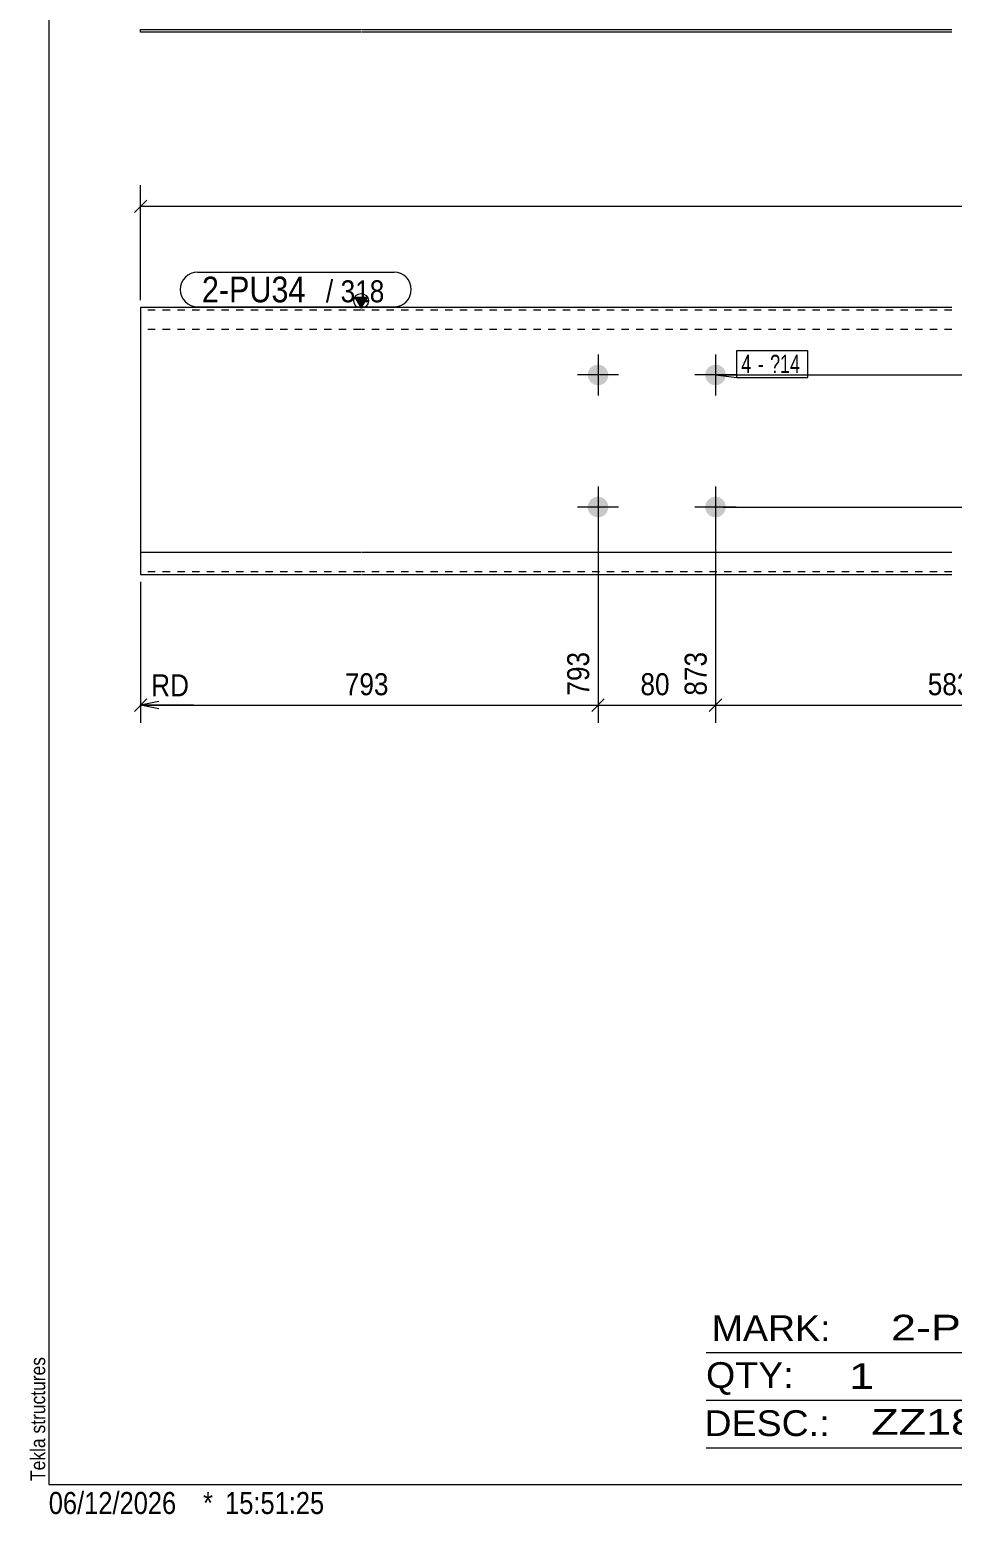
# Model space of a CAD drawing. Header units: millimetres. Extents: x 2 to 579, y 1 to 405.
# Drawn here: x 2.4 to 128, y 1 to 203.3 of the extents above; entities that cross this region are included whole.
import ezdxf

# ---------------------------------------------------------------- set-up
doc = ezdxf.new("R2010")
doc.units = ezdxf.units.MM
doc.linetypes.add('XKITLINE00', pattern=[0])
doc.linetypes.add('XKITLINE01', pattern=[4, 1, -1, 1, -1])
for name, color, linetype, lineweight in [('Bolt', 3, 'Continuous', 0), ('BoltMark', 7, 'Continuous', 0), ('Dimensions', 7, 'Continuous', 0), ('DrawingSheet', 5, 'Continuous', 0), ('OtherObjectType', 7, 'Continuous', 0), ('Part', 2, 'Continuous', 0), ('PartMark', 7, 'Continuous', 0)]:
    doc.layers.add(name, color=color, linetype=linetype, lineweight=lineweight)
doc.styles.add('ARIAL', font='ARIAL.TTF')
doc.styles.add('ARIAL_NARROW', font='ARIALN.TTF')

# ---------------------------------------------------------------- blocks, each defined once
blk = doc.blocks.new('*A1')
at = {"layer": 'Bolt'}
for points in [[(81.19, 156.2), (81.19, 156.17), (81.19, 156.13), (81.19, 156.1), (81.18, 156.06), (81.18, 156.03), (81.17, 156), (81.17, 155.96), (81.16, 155.93), (81.15, 155.9), (81.14, 155.86), (81.13, 155.83), (81.12, 155.8), (81.11, 155.76), (81.1, 155.73), (81.09, 155.7), (81.07, 155.67), (81.06, 155.64), (81.04, 155.61), (81.03, 155.58), (81.01, 155.55), (80.99, 155.52), (80.98, 155.49), (80.96, 155.46), (80.94, 155.43), (80.92, 155.4), (80.9, 155.37), (80.88, 155.35), (80.85, 155.32), (80.83, 155.3), (80.81, 155.27), (80.78, 155.25), (80.76, 155.22), (80.73, 155.2), (80.71, 155.18), (80.68, 155.15), (80.66, 155.13), (80.63, 155.11), (80.6, 155.09), (80.57, 155.07), (80.54, 155.05), (80.51, 155.03), (80.48, 155.02), (80.45, 155), (80.42, 154.99), (80.39, 154.97), (80.36, 154.96), (80.33, 154.94), (80.3, 154.93), (80.27, 154.92), (80.23, 154.91), (80.2, 154.9), (80.17, 154.89), (80.13, 154.88), (80.1, 154.87), (80.07, 154.86), (80.03, 154.86), (80, 154.85), (79.97, 154.85), (79.93, 154.84), (79.9, 154.84), (79.86, 154.84), (79.83, 154.84), (79.79, 154.84), (79.76, 154.84), (79.73, 154.84), (79.69, 154.84), (79.66, 154.84), (79.62, 154.85), (79.59, 154.85), (79.55, 154.86), (79.52, 154.86), (79.49, 154.87), (79.45, 154.88), (79.42, 154.89), (79.39, 154.9), (79.35, 154.91), (79.32, 154.92), (79.29, 154.93), (79.26, 154.94), (79.23, 154.96), (79.2, 154.97), (79.16, 154.99), (79.13, 155), (79.1, 155.02), (79.07, 155.03), (79.04, 155.05), (79.02, 155.07), (78.99, 155.09), (78.96, 155.11), (78.93, 155.13), (78.91, 155.15), (78.88, 155.18), (78.85, 155.2), (78.83, 155.22), (78.8, 155.25), (78.78, 155.27), (78.76, 155.3), (78.73, 155.32), (78.71, 155.35), (78.69, 155.37), (78.67, 155.4), (78.65, 155.43), (78.63, 155.46), (78.61, 155.49), (78.59, 155.52), (78.58, 155.55), (78.56, 155.58), (78.54, 155.61), (78.53, 155.64), (78.51, 155.67), (78.5, 155.7), (78.49, 155.73), (78.48, 155.76), (78.46, 155.8), (78.45, 155.83), (78.44, 155.86), (78.44, 155.9), (78.43, 155.93), (78.42, 155.96), (78.41, 156), (78.41, 156.03), (78.4, 156.06), (78.4, 156.1), (78.4, 156.13), (78.4, 156.17), (78.39, 156.2), (78.39, 156.24), (78.39, 156.27), (78.4, 156.3), (78.4, 156.34), (78.4, 156.37), (78.4, 156.41), (78.41, 156.44), (78.41, 156.48), (78.42, 156.51), (78.43, 156.54), (78.44, 156.58), (78.44, 156.61), (78.45, 156.64), (78.46, 156.67), (78.48, 156.71), (78.49, 156.74), (78.5, 156.77), (78.51, 156.8), (78.53, 156.83), (78.54, 156.87), (78.56, 156.9), (78.58, 156.93), (78.59, 156.96), (78.61, 156.98), (78.63, 157.01), (78.65, 157.04), (78.67, 157.07), (78.69, 157.1), (78.71, 157.12), (78.73, 157.15), (78.76, 157.18), (78.78, 157.2), (78.8, 157.23), (78.83, 157.25), (78.85, 157.27), (78.88, 157.3), (78.91, 157.32), (78.93, 157.34), (78.96, 157.36), (78.99, 157.38), (79.02, 157.4), (79.04, 157.42), (79.07, 157.44), (79.1, 157.45), (79.13, 157.47), (79.16, 157.49), (79.2, 157.5), (79.23, 157.52), (79.26, 157.53), (79.29, 157.54), (79.32, 157.55), (79.35, 157.57), (79.39, 157.58), (79.42, 157.59), (79.45, 157.59), (79.49, 157.6), (79.52, 157.61), (79.55, 157.62), (79.59, 157.62), (79.62, 157.63), (79.66, 157.63), (79.69, 157.63), (79.73, 157.63), (79.76, 157.64), (79.79, 157.64), (79.83, 157.64), (79.86, 157.63), (79.9, 157.63), (79.93, 157.63), (79.97, 157.63), (80, 157.62), (80.03, 157.62), (80.07, 157.61), (80.1, 157.6), (80.13, 157.59), (80.17, 157.59), (80.2, 157.58), (80.23, 157.57), (80.27, 157.55), (80.3, 157.54), (80.33, 157.53), (80.36, 157.52), (80.39, 157.5), (80.42, 157.49), (80.45, 157.47), (80.48, 157.45), (80.51, 157.44), (80.54, 157.42), (80.57, 157.4), (80.6, 157.38), (80.63, 157.36), (80.66, 157.34), (80.68, 157.32), (80.71, 157.3), (80.73, 157.27), (80.76, 157.25), (80.78, 157.23), (80.81, 157.2), (80.83, 157.18), (80.85, 157.15), (80.88, 157.12), (80.9, 157.1), (80.92, 157.07), (80.94, 157.04), (80.96, 157.01), (80.98, 156.98), (80.99, 156.96), (81.01, 156.93), (81.03, 156.9), (81.04, 156.87), (81.06, 156.83), (81.07, 156.8), (81.09, 156.77), (81.1, 156.74), (81.11, 156.71), (81.12, 156.67), (81.13, 156.64), (81.14, 156.61), (81.15, 156.58), (81.16, 156.54), (81.17, 156.51), (81.17, 156.48), (81.18, 156.44), (81.18, 156.41), (81.19, 156.37), (81.19, 156.34), (81.19, 156.3), (81.19, 156.27), (81.19, 156.24)], [(97.19, 156.2), (97.19, 156.17), (97.19, 156.13), (97.19, 156.1), (97.18, 156.06), (97.18, 156.03), (97.17, 156), (97.17, 155.96), (97.16, 155.93), (97.15, 155.9), (97.14, 155.86), (97.13, 155.83), (97.12, 155.8), (97.11, 155.76), (97.1, 155.73), (97.09, 155.7), (97.07, 155.67), (97.06, 155.64), (97.04, 155.61), (97.03, 155.58), (97.01, 155.55), (96.99, 155.52), (96.98, 155.49), (96.96, 155.46), (96.94, 155.43), (96.92, 155.4), (96.9, 155.37), (96.88, 155.35), (96.85, 155.32), (96.83, 155.3), (96.81, 155.27), (96.78, 155.25), (96.76, 155.22), (96.73, 155.2), (96.71, 155.18), (96.68, 155.15), (96.66, 155.13), (96.63, 155.11), (96.6, 155.09), (96.57, 155.07), (96.54, 155.05), (96.51, 155.03), (96.48, 155.02), (96.45, 155), (96.42, 154.99), (96.39, 154.97), (96.36, 154.96), (96.33, 154.94), (96.3, 154.93), (96.27, 154.92), (96.23, 154.91), (96.2, 154.9), (96.17, 154.89), (96.13, 154.88), (96.1, 154.87), (96.07, 154.86), (96.03, 154.86), (96, 154.85), (95.97, 154.85), (95.93, 154.84), (95.9, 154.84), (95.86, 154.84), (95.83, 154.84), (95.79, 154.84), (95.76, 154.84), (95.73, 154.84), (95.69, 154.84), (95.66, 154.84), (95.62, 154.85), (95.59, 154.85), (95.55, 154.86), (95.52, 154.86), (95.49, 154.87), (95.45, 154.88), (95.42, 154.89), (95.39, 154.9), (95.35, 154.91), (95.32, 154.92), (95.29, 154.93), (95.26, 154.94), (95.23, 154.96), (95.2, 154.97), (95.16, 154.99), (95.13, 155), (95.1, 155.02), (95.07, 155.03), (95.04, 155.05), (95.02, 155.07), (94.99, 155.09), (94.96, 155.11), (94.93, 155.13), (94.91, 155.15), (94.88, 155.18), (94.85, 155.2), (94.83, 155.22), (94.8, 155.25), (94.78, 155.27), (94.76, 155.3), (94.73, 155.32), (94.71, 155.35), (94.69, 155.37), (94.67, 155.4), (94.65, 155.43), (94.63, 155.46), (94.61, 155.49), (94.59, 155.52), (94.58, 155.55), (94.56, 155.58), (94.54, 155.61), (94.53, 155.64), (94.51, 155.67), (94.5, 155.7), (94.49, 155.73), (94.48, 155.76), (94.46, 155.8), (94.45, 155.83), (94.44, 155.86), (94.44, 155.9), (94.43, 155.93), (94.42, 155.96), (94.41, 156), (94.41, 156.03), (94.4, 156.06), (94.4, 156.1), (94.4, 156.13), (94.4, 156.17), (94.39, 156.2), (94.39, 156.24), (94.39, 156.27), (94.4, 156.3), (94.4, 156.34), (94.4, 156.37), (94.4, 156.41), (94.41, 156.44), (94.41, 156.48), (94.42, 156.51), (94.43, 156.54), (94.44, 156.58), (94.44, 156.61), (94.45, 156.64), (94.46, 156.67), (94.48, 156.71), (94.49, 156.74), (94.5, 156.77), (94.51, 156.8), (94.53, 156.83), (94.54, 156.87), (94.56, 156.9), (94.58, 156.93), (94.59, 156.96), (94.61, 156.98), (94.63, 157.01), (94.65, 157.04), (94.67, 157.07), (94.69, 157.1), (94.71, 157.12), (94.73, 157.15), (94.76, 157.18), (94.78, 157.2), (94.8, 157.23), (94.83, 157.25), (94.85, 157.27), (94.88, 157.3), (94.91, 157.32), (94.93, 157.34), (94.96, 157.36), (94.99, 157.38), (95.02, 157.4), (95.04, 157.42), (95.07, 157.44), (95.1, 157.45), (95.13, 157.47), (95.16, 157.49), (95.2, 157.5), (95.23, 157.52), (95.26, 157.53), (95.29, 157.54), (95.32, 157.55), (95.35, 157.57), (95.39, 157.58), (95.42, 157.59), (95.45, 157.59), (95.49, 157.6), (95.52, 157.61), (95.55, 157.62), (95.59, 157.62), (95.62, 157.63), (95.66, 157.63), (95.69, 157.63), (95.73, 157.63), (95.76, 157.64), (95.79, 157.64), (95.83, 157.64), (95.86, 157.63), (95.9, 157.63), (95.93, 157.63), (95.97, 157.63), (96, 157.62), (96.03, 157.62), (96.07, 157.61), (96.1, 157.6), (96.13, 157.59), (96.17, 157.59), (96.2, 157.58), (96.23, 157.57), (96.27, 157.55), (96.3, 157.54), (96.33, 157.53), (96.36, 157.52), (96.39, 157.5), (96.42, 157.49), (96.45, 157.47), (96.48, 157.45), (96.51, 157.44), (96.54, 157.42), (96.57, 157.4), (96.6, 157.38), (96.63, 157.36), (96.66, 157.34), (96.68, 157.32), (96.71, 157.3), (96.73, 157.27), (96.76, 157.25), (96.78, 157.23), (96.81, 157.2), (96.83, 157.18), (96.85, 157.15), (96.88, 157.12), (96.9, 157.1), (96.92, 157.07), (96.94, 157.04), (96.96, 157.01), (96.98, 156.98), (96.99, 156.96), (97.01, 156.93), (97.03, 156.9), (97.04, 156.87), (97.06, 156.83), (97.07, 156.8), (97.09, 156.77), (97.1, 156.74), (97.11, 156.71), (97.12, 156.67), (97.13, 156.64), (97.14, 156.61), (97.15, 156.58), (97.16, 156.54), (97.17, 156.51), (97.17, 156.48), (97.18, 156.44), (97.18, 156.41), (97.19, 156.37), (97.19, 156.34), (97.19, 156.3), (97.19, 156.27), (97.19, 156.24)], [(81.19, 138.2), (81.19, 138.17), (81.19, 138.13), (81.19, 138.1), (81.18, 138.06), (81.18, 138.03), (81.17, 138), (81.17, 137.96), (81.16, 137.93), (81.15, 137.9), (81.14, 137.86), (81.13, 137.83), (81.12, 137.8), (81.11, 137.76), (81.1, 137.73), (81.09, 137.7), (81.07, 137.67), (81.06, 137.64), (81.04, 137.61), (81.03, 137.58), (81.01, 137.55), (80.99, 137.52), (80.98, 137.49), (80.96, 137.46), (80.94, 137.43), (80.92, 137.4), (80.9, 137.37), (80.88, 137.35), (80.85, 137.32), (80.83, 137.3), (80.81, 137.27), (80.78, 137.25), (80.76, 137.22), (80.73, 137.2), (80.71, 137.18), (80.68, 137.15), (80.66, 137.13), (80.63, 137.11), (80.6, 137.09), (80.57, 137.07), (80.54, 137.05), (80.51, 137.03), (80.48, 137.02), (80.45, 137), (80.42, 136.99), (80.39, 136.97), (80.36, 136.96), (80.33, 136.94), (80.3, 136.93), (80.27, 136.92), (80.23, 136.91), (80.2, 136.9), (80.17, 136.89), (80.13, 136.88), (80.1, 136.87), (80.07, 136.86), (80.03, 136.86), (80, 136.85), (79.97, 136.85), (79.93, 136.84), (79.9, 136.84), (79.86, 136.84), (79.83, 136.84), (79.79, 136.84), (79.76, 136.84), (79.73, 136.84), (79.69, 136.84), (79.66, 136.84), (79.62, 136.85), (79.59, 136.85), (79.55, 136.86), (79.52, 136.86), (79.49, 136.87), (79.45, 136.88), (79.42, 136.89), (79.39, 136.9), (79.35, 136.91), (79.32, 136.92), (79.29, 136.93), (79.26, 136.94), (79.23, 136.96), (79.2, 136.97), (79.16, 136.99), (79.13, 137), (79.1, 137.02), (79.07, 137.03), (79.04, 137.05), (79.02, 137.07), (78.99, 137.09), (78.96, 137.11), (78.93, 137.13), (78.91, 137.15), (78.88, 137.18), (78.85, 137.2), (78.83, 137.22), (78.8, 137.25), (78.78, 137.27), (78.76, 137.3), (78.73, 137.32), (78.71, 137.35), (78.69, 137.37), (78.67, 137.4), (78.65, 137.43), (78.63, 137.46), (78.61, 137.49), (78.59, 137.52), (78.58, 137.55), (78.56, 137.58), (78.54, 137.61), (78.53, 137.64), (78.51, 137.67), (78.5, 137.7), (78.49, 137.73), (78.48, 137.76), (78.46, 137.8), (78.45, 137.83), (78.44, 137.86), (78.44, 137.9), (78.43, 137.93), (78.42, 137.96), (78.41, 138), (78.41, 138.03), (78.4, 138.06), (78.4, 138.1), (78.4, 138.13), (78.4, 138.17), (78.39, 138.2), (78.39, 138.24), (78.39, 138.27), (78.4, 138.3), (78.4, 138.34), (78.4, 138.37), (78.4, 138.41), (78.41, 138.44), (78.41, 138.48), (78.42, 138.51), (78.43, 138.54), (78.44, 138.58), (78.44, 138.61), (78.45, 138.64), (78.46, 138.67), (78.48, 138.71), (78.49, 138.74), (78.5, 138.77), (78.51, 138.8), (78.53, 138.83), (78.54, 138.87), (78.56, 138.9), (78.58, 138.93), (78.59, 138.96), (78.61, 138.98), (78.63, 139.01), (78.65, 139.04), (78.67, 139.07), (78.69, 139.1), (78.71, 139.12), (78.73, 139.15), (78.76, 139.18), (78.78, 139.2), (78.8, 139.23), (78.83, 139.25), (78.85, 139.27), (78.88, 139.3), (78.91, 139.32), (78.93, 139.34), (78.96, 139.36), (78.99, 139.38), (79.02, 139.4), (79.04, 139.42), (79.07, 139.44), (79.1, 139.45), (79.13, 139.47), (79.16, 139.49), (79.2, 139.5), (79.23, 139.52), (79.26, 139.53), (79.29, 139.54), (79.32, 139.55), (79.35, 139.57), (79.39, 139.58), (79.42, 139.59), (79.45, 139.59), (79.49, 139.6), (79.52, 139.61), (79.55, 139.62), (79.59, 139.62), (79.62, 139.63), (79.66, 139.63), (79.69, 139.63), (79.73, 139.63), (79.76, 139.64), (79.79, 139.64), (79.83, 139.64), (79.86, 139.63), (79.9, 139.63), (79.93, 139.63), (79.97, 139.63), (80, 139.62), (80.03, 139.62), (80.07, 139.61), (80.1, 139.6), (80.13, 139.59), (80.17, 139.59), (80.2, 139.58), (80.23, 139.57), (80.27, 139.55), (80.3, 139.54), (80.33, 139.53), (80.36, 139.52), (80.39, 139.5), (80.42, 139.49), (80.45, 139.47), (80.48, 139.45), (80.51, 139.44), (80.54, 139.42), (80.57, 139.4), (80.6, 139.38), (80.63, 139.36), (80.66, 139.34), (80.68, 139.32), (80.71, 139.3), (80.73, 139.27), (80.76, 139.25), (80.78, 139.23), (80.81, 139.2), (80.83, 139.18), (80.85, 139.15), (80.88, 139.12), (80.9, 139.1), (80.92, 139.07), (80.94, 139.04), (80.96, 139.01), (80.98, 138.98), (80.99, 138.96), (81.01, 138.93), (81.03, 138.9), (81.04, 138.87), (81.06, 138.83), (81.07, 138.8), (81.09, 138.77), (81.1, 138.74), (81.11, 138.71), (81.12, 138.67), (81.13, 138.64), (81.14, 138.61), (81.15, 138.58), (81.16, 138.54), (81.17, 138.51), (81.17, 138.48), (81.18, 138.44), (81.18, 138.41), (81.19, 138.37), (81.19, 138.34), (81.19, 138.3), (81.19, 138.27), (81.19, 138.24)], [(97.19, 138.2), (97.19, 138.17), (97.19, 138.13), (97.19, 138.1), (97.18, 138.06), (97.18, 138.03), (97.17, 138), (97.17, 137.96), (97.16, 137.93), (97.15, 137.9), (97.14, 137.86), (97.13, 137.83), (97.12, 137.8), (97.11, 137.76), (97.1, 137.73), (97.09, 137.7), (97.07, 137.67), (97.06, 137.64), (97.04, 137.61), (97.03, 137.58), (97.01, 137.55), (96.99, 137.52), (96.98, 137.49), (96.96, 137.46), (96.94, 137.43), (96.92, 137.4), (96.9, 137.37), (96.88, 137.35), (96.85, 137.32), (96.83, 137.3), (96.81, 137.27), (96.78, 137.25), (96.76, 137.22), (96.73, 137.2), (96.71, 137.18), (96.68, 137.15), (96.66, 137.13), (96.63, 137.11), (96.6, 137.09), (96.57, 137.07), (96.54, 137.05), (96.51, 137.03), (96.48, 137.02), (96.45, 137), (96.42, 136.99), (96.39, 136.97), (96.36, 136.96), (96.33, 136.94), (96.3, 136.93), (96.27, 136.92), (96.23, 136.91), (96.2, 136.9), (96.17, 136.89), (96.13, 136.88), (96.1, 136.87), (96.07, 136.86), (96.03, 136.86), (96, 136.85), (95.97, 136.85), (95.93, 136.84), (95.9, 136.84), (95.86, 136.84), (95.83, 136.84), (95.79, 136.84), (95.76, 136.84), (95.73, 136.84), (95.69, 136.84), (95.66, 136.84), (95.62, 136.85), (95.59, 136.85), (95.55, 136.86), (95.52, 136.86), (95.49, 136.87), (95.45, 136.88), (95.42, 136.89), (95.39, 136.9), (95.35, 136.91), (95.32, 136.92), (95.29, 136.93), (95.26, 136.94), (95.23, 136.96), (95.2, 136.97), (95.16, 136.99), (95.13, 137), (95.1, 137.02), (95.07, 137.03), (95.04, 137.05), (95.02, 137.07), (94.99, 137.09), (94.96, 137.11), (94.93, 137.13), (94.91, 137.15), (94.88, 137.18), (94.85, 137.2), (94.83, 137.22), (94.8, 137.25), (94.78, 137.27), (94.76, 137.3), (94.73, 137.32), (94.71, 137.35), (94.69, 137.37), (94.67, 137.4), (94.65, 137.43), (94.63, 137.46), (94.61, 137.49), (94.59, 137.52), (94.58, 137.55), (94.56, 137.58), (94.54, 137.61), (94.53, 137.64), (94.51, 137.67), (94.5, 137.7), (94.49, 137.73), (94.48, 137.76), (94.46, 137.8), (94.45, 137.83), (94.44, 137.86), (94.44, 137.9), (94.43, 137.93), (94.42, 137.96), (94.41, 138), (94.41, 138.03), (94.4, 138.06), (94.4, 138.1), (94.4, 138.13), (94.4, 138.17), (94.39, 138.2), (94.39, 138.24), (94.39, 138.27), (94.4, 138.3), (94.4, 138.34), (94.4, 138.37), (94.4, 138.41), (94.41, 138.44), (94.41, 138.48), (94.42, 138.51), (94.43, 138.54), (94.44, 138.58), (94.44, 138.61), (94.45, 138.64), (94.46, 138.67), (94.48, 138.71), (94.49, 138.74), (94.5, 138.77), (94.51, 138.8), (94.53, 138.83), (94.54, 138.87), (94.56, 138.9), (94.58, 138.93), (94.59, 138.96), (94.61, 138.98), (94.63, 139.01), (94.65, 139.04), (94.67, 139.07), (94.69, 139.1), (94.71, 139.12), (94.73, 139.15), (94.76, 139.18), (94.78, 139.2), (94.8, 139.23), (94.83, 139.25), (94.85, 139.27), (94.88, 139.3), (94.91, 139.32), (94.93, 139.34), (94.96, 139.36), (94.99, 139.38), (95.02, 139.4), (95.04, 139.42), (95.07, 139.44), (95.1, 139.45), (95.13, 139.47), (95.16, 139.49), (95.2, 139.5), (95.23, 139.52), (95.26, 139.53), (95.29, 139.54), (95.32, 139.55), (95.35, 139.57), (95.39, 139.58), (95.42, 139.59), (95.45, 139.59), (95.49, 139.6), (95.52, 139.61), (95.55, 139.62), (95.59, 139.62), (95.62, 139.63), (95.66, 139.63), (95.69, 139.63), (95.73, 139.63), (95.76, 139.64), (95.79, 139.64), (95.83, 139.64), (95.86, 139.63), (95.9, 139.63), (95.93, 139.63), (95.97, 139.63), (96, 139.62), (96.03, 139.62), (96.07, 139.61), (96.1, 139.6), (96.13, 139.59), (96.17, 139.59), (96.2, 139.58), (96.23, 139.57), (96.27, 139.55), (96.3, 139.54), (96.33, 139.53), (96.36, 139.52), (96.39, 139.5), (96.42, 139.49), (96.45, 139.47), (96.48, 139.45), (96.51, 139.44), (96.54, 139.42), (96.57, 139.4), (96.6, 139.38), (96.63, 139.36), (96.66, 139.34), (96.68, 139.32), (96.71, 139.3), (96.73, 139.27), (96.76, 139.25), (96.78, 139.23), (96.81, 139.2), (96.83, 139.18), (96.85, 139.15), (96.88, 139.12), (96.9, 139.1), (96.92, 139.07), (96.94, 139.04), (96.96, 139.01), (96.98, 138.98), (96.99, 138.96), (97.01, 138.93), (97.03, 138.9), (97.04, 138.87), (97.06, 138.83), (97.07, 138.8), (97.09, 138.77), (97.1, 138.74), (97.11, 138.71), (97.12, 138.67), (97.13, 138.64), (97.14, 138.61), (97.15, 138.58), (97.16, 138.54), (97.17, 138.51), (97.17, 138.48), (97.18, 138.44), (97.18, 138.41), (97.19, 138.37), (97.19, 138.34), (97.19, 138.3), (97.19, 138.27), (97.19, 138.24)]]:
    blk.add_hatch(color=3, dxfattribs=at).paths.add_polyline_path(points, flags=17)
at = {"layer": 'Bolt', "color": 3, "linetype": 'XKITLINE00', "lineweight": 0}
for p, q in [((79.79, 159.04), (79.79, 153.44)), ((95.79, 159.04), (95.79, 153.44)), ((82.59, 156.24), (76.99, 156.24)), ((98.59, 156.24), (92.99, 156.24)), ((79.79, 141.04), (79.79, 135.44)), ((95.79, 141.04), (95.79, 135.44)), ((82.59, 138.24), (76.99, 138.24)), ((98.59, 138.24), (92.99, 138.24))]:
    blk.add_line(p, q, dxfattribs=at)
blk = doc.blocks.new('*A6')
at = {"layer": 'Part'}
blk.add_hatch(color=2, dxfattribs=at).paths.add_polyline_path([(46.73, 166.84), (48.33, 166.84), (47.53, 165.44)], flags=17)
at = {"layer": 'Part', "color": 2, "linetype": 'XKITLINE00', "lineweight": 0}
for p, q in [((47.53, 165.44), (46.73, 166.84)), ((46.73, 166.84), (48.33, 166.84)), ((48.33, 166.84), (47.53, 165.44)), ((17.5, 165.44), (17.5, 129.04)), ((47.5, 165.44), (17.5, 165.44)), ((127.99, 165.44), (47.6, 165.44)), ((47.5, 132.04), (17.5, 132.04)), ((127.99, 132.04), (47.6, 132.04)), ((17.5, 129.04), (47.5, 129.04)), ((47.6, 129.04), (127.99, 129.04))]:
    blk.add_line(p, q, dxfattribs=at)
at = {"layer": 'Part', "color": 7, "linetype": 'XKITLINE01', "lineweight": 0}
for p, q in [((47.5, 165.08), (17.5, 165.08)), ((127.99, 165.08), (47.6, 165.08)), ((47.5, 162.44), (17.5, 162.44)), ((127.99, 162.44), (47.6, 162.44)), ((47.5, 129.4), (17.5, 129.4)), ((127.99, 129.4), (47.6, 129.4))]:
    blk.add_line(p, q, dxfattribs=at)
at = {"layer": 'Part', "color": 2, "linetype": 'XKITLINE00', "lineweight": 0}
blk.add_circle((47.53, 166.34), 1, dxfattribs=at)
blk = doc.blocks.new('*A12')
at = {"layer": 'Part', "color": 2, "linetype": 'XKITLINE00', "lineweight": 0}
for p, q in [((17.5, 202.94), (17.5, 203.3)), ((17.5, 203.3), (47.5, 203.3)), ((47.5, 202.94), (17.5, 202.94)), ((47.6, 203.3), (127.99, 203.3)), ((127.99, 202.94), (47.6, 202.94))]:
    blk.add_line(p, q, dxfattribs=at)
blk = doc.blocks.new('*A13')
at = {"layer": 'DrawingSheet', "color": 5, "linetype": 'XKITLINE00', "lineweight": 0}
for p, q in [((5, 405), (5, 5)), ((5, 5), (579, 5))]:
    blk.add_line(p, q, dxfattribs=at)
at = {"layer": 'DrawingSheet', "color": 5, "style": 'ARIAL', "width": 0.85}
blk.add_text('Tekla structures', height=2, rotation=90, dxfattribs=at).set_placement((4.5, 5.5))
blk = doc.blocks.new('*A17')
at = {"layer": 'OtherObjectType', "color": 6, "linetype": 'XKITLINE00', "lineweight": 0}
for p, q in [((94.5, 23), (144.5, 23)), ((94.5, 16.5), (144.5, 16.5)), ((94.5, 10), (144.5, 10))]:
    blk.add_line(p, q, dxfattribs=at)
at = {"layer": 'OtherObjectType', "color": 6, "style": 'ARIAL_NARROW'}
for s, width, p in [('MARK:', 1.275, (95.27, 24.58)), ('2-PU34', 1.525501, (119.69, 24.65)), ('QTY:', 1.275, (94.5, 18.19)), ('1', 1.525501, (113.99, 18.05)), ('DESC.:', 1.275, (94.29, 11.63)), ('ZZ182-1.8-15-50', 1.525501, (117, 11.79))]:
    blk.add_text(s, height=3.5, dxfattribs=dict(at, width=width)).set_placement(p)
blk = doc.blocks.new('*A20')
at = {"layer": 'OtherObjectType', "color": 7, "style": 'ARIAL_NARROW', "width": 1.008832}
for s, p in [('06/12/2026', (4.99, 1)), ('*', (26, 1)), ('15:51:25', (29, 1))]:
    blk.add_text(s, height=3, dxfattribs=at).set_placement(p)
blk = doc.blocks.new('*A25')
at = {"layer": 'Dimensions', "color": 7, "linetype": 'XKITLINE00', "lineweight": 0}
for p, q in [((96.79, 156.24), (175.9, 156.24)), ((172.65, 157.08), (174.35, 155.39)), ((173.5, 138.24), (173.5, 156.24)), ((96.79, 138.24), (175.9, 138.24)), ((172.65, 139.08), (174.35, 137.39))]:
    blk.add_line(p, q, dxfattribs=at)
at = {"layer": 'Dimensions', "color": 3}
for p in [(173.5, 156.24), (173.5, 138.24)]:
    blk.add_point(p, dxfattribs=at)
at = {"layer": 'Dimensions', "color": 3, "style": 'ARIAL', "width": 0.85}
blk.add_text('90', height=3, rotation=90.0002, dxfattribs=at).set_placement((172.15, 145.01))
blk = doc.blocks.new('*A26')
at = {"layer": 'Dimensions', "color": 7, "linetype": 'XKITLINE00', "lineweight": 0}
for p, q in [((172.65, 166.28), (174.35, 164.59)), ((161.28, 165.44), (175.9, 165.44)), ((173.5, 156.24), (173.5, 165.44)), ((96.79, 156.24), (175.9, 156.24)), ((172.65, 157.08), (174.35, 155.39))]:
    blk.add_line(p, q, dxfattribs=at)
at = {"layer": 'Dimensions', "color": 3}
for p in [(173.5, 165.44), (173.5, 156.24)]:
    blk.add_point(p, dxfattribs=at)
at = {"layer": 'Dimensions', "color": 3, "style": 'ARIAL', "width": 0.85}
blk.add_text('46', height=3, rotation=90.0002, dxfattribs=at).set_placement((172.15, 158.61))
blk = doc.blocks.new('*A27')
at = {"layer": 'Dimensions', "color": 7, "linetype": 'XKITLINE00', "lineweight": 0}
for p, q in [((18.35, 180.08), (16.65, 178.39)), ((17.5, 166.44), (17.5, 182.09)), ((17.5, 179.24), (442.23, 179.24))]:
    blk.add_line(p, q, dxfattribs=at)
at = {"layer": 'Dimensions', "color": 3}
blk.add_point((17.5, 179.24), dxfattribs=at)
blk = doc.blocks.new('*A28')
at = {"layer": 'Dimensions', "color": 7, "linetype": 'XKITLINE00', "lineweight": 0}
for p, q in [((79.79, 137.24), (79.79, 108.84)), ((17.5, 128.04), (17.5, 108.84)), ((17.5, 128.04), (17.5, 108.84)), ((18.35, 112.08), (16.65, 110.39)), ((20, 111.74), (17.5, 111.24)), ((80.64, 112.08), (78.95, 110.39)), ((17.5, 111.24), (79.79, 111.24)), ((20, 110.74), (17.5, 111.24)), ((24.72, 111.24), (17.5, 111.24))]:
    blk.add_line(p, q, dxfattribs=at)
at = {"layer": 'Dimensions', "color": 3}
for p in [(17.5, 111.24), (79.79, 111.24)]:
    blk.add_point(p, dxfattribs=at)
at = {"layer": 'Dimensions', "color": 7}
blk.add_point((17.5, 111.24), dxfattribs=at)
at = {"layer": 'Dimensions', "color": 3, "style": 'ARIAL', "width": 0.85}
blk.add_text('793', height=3, rotation=90.0002, dxfattribs=at).set_placement((78.59, 112.54))
for s, p in [('RD', (18.94, 112.44)), ('793', (45.31, 112.59))]:
    blk.add_text(s, height=3, dxfattribs=at).set_placement(p)
blk = doc.blocks.new('*A29')
at = {"layer": 'Dimensions', "color": 7, "linetype": 'XKITLINE00', "lineweight": 0}
for p, q in [((79.79, 137.24), (79.79, 108.84)), ((95.79, 137.24), (95.79, 108.84)), ((80.64, 112.08), (78.95, 110.39)), ((96.64, 112.08), (94.95, 110.39)), ((79.79, 111.24), (95.79, 111.24))]:
    blk.add_line(p, q, dxfattribs=at)
at = {"layer": 'Dimensions', "color": 3}
for p in [(79.79, 111.24), (95.79, 111.24)]:
    blk.add_point(p, dxfattribs=at)
at = {"layer": 'Dimensions', "color": 3, "style": 'ARIAL', "width": 0.85}
blk.add_text('873', height=3, rotation=90.0002, dxfattribs=at).set_placement((94.59, 112.54))
blk.add_text('80', height=3, dxfattribs=at).set_placement((85.57, 112.59))
blk = doc.blocks.new('*A30')
at = {"layer": 'Dimensions', "color": 7, "linetype": 'XKITLINE00', "lineweight": 0}
for p, q in [((95.79, 137.24), (95.79, 108.84)), ((160.28, 137.24), (160.28, 108.84)), ((96.64, 112.08), (94.95, 110.39)), ((161.13, 112.08), (159.43, 110.39)), ((95.79, 111.24), (160.28, 111.24))]:
    blk.add_line(p, q, dxfattribs=at)
at = {"layer": 'Dimensions', "color": 3}
for p in [(95.79, 111.24), (160.28, 111.24)]:
    blk.add_point(p, dxfattribs=at)
at = {"layer": 'Dimensions', "color": 3, "style": 'ARIAL', "width": 0.85}
blk.add_text('1457', height=3, rotation=90.0002, dxfattribs=at).set_placement((159.08, 112.54))
blk.add_text('583', height=3, dxfattribs=at).set_placement((124.7, 112.59))
blk = doc.blocks.new('*A40')
at = {"layer": 'BoltMark', "color": 7, "linetype": 'XKITLINE00', "lineweight": 0}
for p, q in [((98.7, 159.59), (108.38, 159.59)), ((98.7, 155.89), (98.7, 159.59)), ((108.38, 155.89), (108.38, 159.59)), ((95.79, 156.24), (98.7, 155.89)), ((98.7, 155.89), (108.38, 155.89))]:
    blk.add_line(p, q, dxfattribs=at)
at = {"layer": 'BoltMark', "color": 3, "style": 'ARIAL_NARROW', "width": 0.85}
for s, p in [('4', (99.3, 156.49)), ('?14', (103.23, 156.49)), ('-', (101.57, 156.49))]:
    blk.add_text(s, height=2.5, dxfattribs=at).set_placement(p)
blk = doc.blocks.new('*A41')
at = {"layer": 'PartMark', "color": 7, "linetype": 'XKITLINE00', "lineweight": 0}
for p, q in [((25.25, 170.24), (52.01, 170.24)), ((25.25, 165.54), (52.01, 165.54))]:
    blk.add_line(p, q, dxfattribs=at)
for centre, start, end in [((25.25, 167.89), 90, 270), ((52.01, 167.89), 270, 90)]:
    blk.add_arc(centre, 2.35, start, end, dxfattribs=at)
at = {"layer": 'PartMark', "color": 1, "style": 'ARIAL', "width": 0.85}
blk.add_text('2-PU34', height=3.5, dxfattribs=at).set_placement((25.85, 166.14))
at = {"layer": 'PartMark', "color": 3, "style": 'ARIAL', "width": 0.85}
for s, p in [('/', (42.73, 166.14)), ('318', (44.74, 166.14))]:
    blk.add_text(s, height=3, dxfattribs=at).set_placement(p)

msp = doc.modelspace()

# ---------------------------------------------------------------- block references
at = {"lineweight": 0}
for name in ['*A13', '*A27', '*A41', '*A26', '*A1', '*A40', '*A25', '*A28', '*A29', '*A30', '*A17', '*A20']:
    msp.add_blockref(name, (0, 0), dxfattribs=at)
at = {"layer": 'Part', "lineweight": 0}
for name in ['*A12', '*A6']:
    msp.add_blockref(name, (0, 0), dxfattribs=at)

doc.saveas('drawing.dxf')
